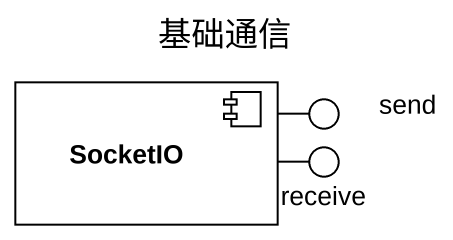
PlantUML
@startuml
title 基础通信
component SocketIO #FFFFFF
() send #FFFFFF
() receive #FFFFFF
SocketIO -right- send
SocketIO -right- receive
@enduml
